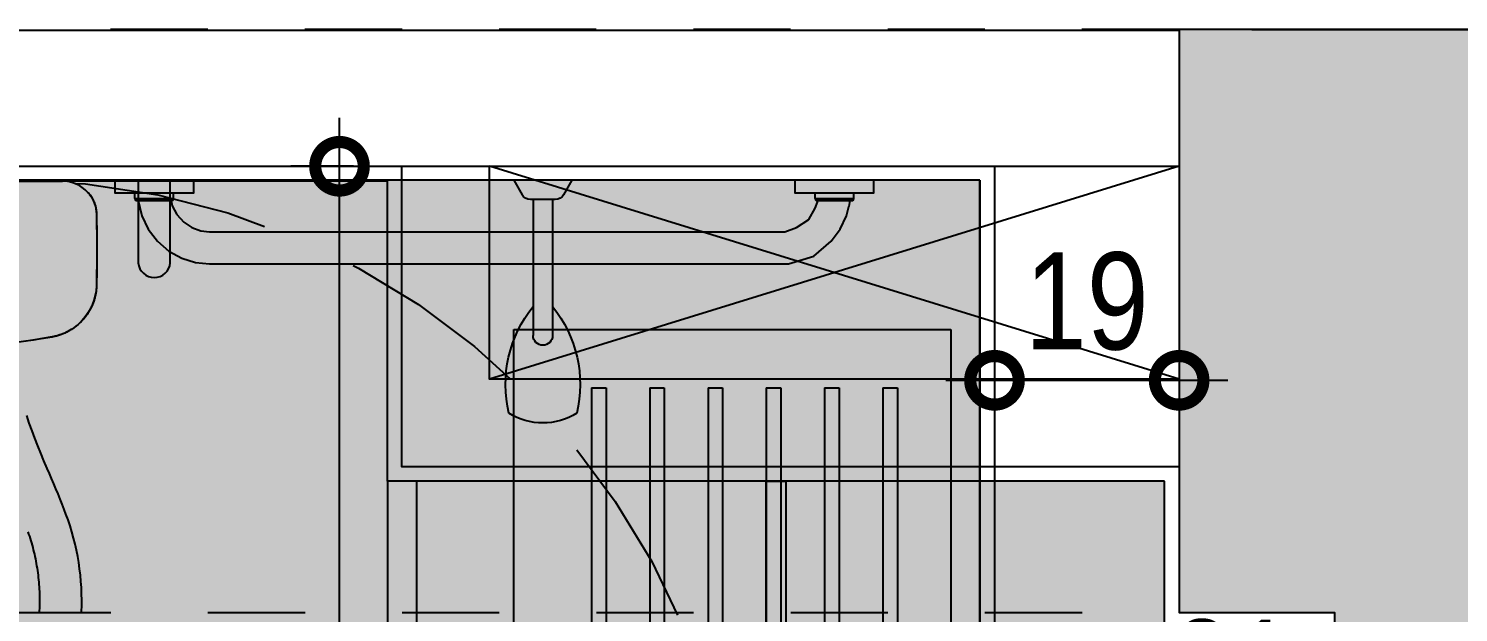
# Model space of a CAD drawing. Header units: metres. Extents: x -23 to 570, y -54 to 184.
# Drawn here: x -1.534 to -0.062, y -48.15 to -47.549 of the extents above; entities that cross this region are included whole.
import ezdxf
from ezdxf.xclip import XClip

# ---------------------------------------------------------------- set-up
doc = ezdxf.new("R2010")
doc.units = ezdxf.units.M
doc.header["$XCLIPFRAME"] = 0
doc.header["$PDMODE"] = 35
doc.linetypes.add('DASHEDX2', pattern=[1.5, 1, -0.5])
doc.linetypes.add('PUC$0$DASHEDX2', pattern=[1.5, 1, -0.5])
for name, color, linetype in [('1', 232, 'DASHEDX2'), ('4', 2, 'Continuous'), ('ARQ-DIM', 2, 'Continuous'), ('CIRCULAÇAO VERTICAL EMBASAMENTO$0$ARQ-ALV OSSO', 5, 'Continuous'), ('PUC$0$ARQ-ALV ACAB', 4, 'Continuous'), ('PUC$0$ARQ-ALV OSSO', 5, 'Continuous'), ('PUC$0$ARQ-AUX1', 1, 'Continuous'), ('PUC$0$ARQ-HID', 7, 'Continuous'), ('PUC$0$ARQ-PRJ', 7, 'PUC$0$DASHEDX2'), ('PUC$0$ARQ-SIM', 1, 'Continuous')]:
    doc.layers.add(name, color=color, linetype=linetype)
doc.layers.add('PUC$0$ARQ-FORRO', color=9, linetype='Continuous', lineweight=5)
doc.styles.add('Adesa', font='ARIALN.TTF')
doc.dimstyles.new('ADESA 1-0050', dxfattribs={"dimtxt": 0.1, "dimasz": 0.1, "dimexe": 0.05, "dimexo": 0.05, "dimgap": 0.03, "dimtad": 1, "dimdec": 1, "dimlfac": 100, "dimzin": 12, "dimtxsty": 'Adesa', "dimblk": 'DOTSMALL', "dimcen": 1, "dimdle": 0.05, "dimclrd": 1, "dimclre": 1, "dimclrt": 256, "dimazin": 3, "dimtm": 1e-09, "dimtfac": 1, "dimtdec": 1, "dimtmove": 1, "dimatfit": 0, "dimldrblk": 'DOTSMALL', "dimfxl": 0.8, "dimtvp": 2, "dimtolj": 1, "dimtzin": 0, "dimarcsym": 0})

# ---------------------------------------------------------------- blocks, each defined once
blk = doc.blocks.new('_DotSmall')
at = {"color": 0, "linetype": 'ByBlock', "const_width": 0.5}
blk.add_lwpolyline([(-0.0625, 0, 1), (0.0625, 0, 1)], format="xyb", close=True, dxfattribs=at)
blk = doc.blocks.new('*D734')
at = {"layer": 'ARQ-DIM', "color": 1, "lineweight": -2, "transparency": 16777216}
for p, q in [((-2.908823254305781, -48.03496775799958), (-2.908823254305781, -48.3376490582083)), ((-0.5400448181821196, -48.16274009512711), (-0.5400448181821196, -48.3376490582083)), ((-2.958823254305781, -48.2876490582083), (-0.4900448181821196, -48.2876490582083))]:
    blk.add_line(p, q, dxfattribs=at)
at = {"layer": 'Defpoints', "color": 0, "transparency": 16777216}
for p in [(-2.908823254305781, -47.98496775799958, -4.318356323902826e-06), (-0.5400448181821196, -48.11274009512712, -4.318356323902826e-06), (-0.5400448181821196, -48.2876490582083)]:
    blk.add_point(p, dxfattribs=at)
at = {"layer": 'ARQ-DIM', "color": 1, "lineweight": -2, "transparency": 16777216, "xscale": 0.1, "yscale": 0.1, "zscale": 0.1, "rotation": 180}
blk.add_blockref('_DotSmall', (-2.908823254305781, -48.2876490582083), dxfattribs=at)
at = {"layer": 'ARQ-DIM', "color": 1, "lineweight": -2, "transparency": 16777216, "xscale": 0.1, "yscale": 0.1, "zscale": 0.1}
blk.add_blockref('_DotSmall', (-0.5400448181821196, -48.2876490582083), dxfattribs=at)
at = {"layer": 'ARQ-DIM', "transparency": 16777216, "insert": (-1.724434036243951, -48.20659175943613), "char_height": 0.1, "attachment_point": 5, "style": 'Adesa'}
blk.add_mtext('\\A1;237', dxfattribs=at)
blk = doc.blocks.new('*D506')
at = {"layer": 'ARQ-DIM', "color": 1, "lineweight": -2, "transparency": 16777216}
for p, q in [((-1.214358138245144, -49.27865865467993), (-1.214358138245144, -47.64070872365954)), ((-1.200045646841807, -47.69070872365953), (-1.264358138245144, -47.69070872365953)), ((-1.243810922393227, -49.22865865467993), (-1.264358138245144, -49.22865865467993))]:
    blk.add_line(p, q, dxfattribs=at)
at = {"layer": 'Defpoints', "color": 0, "transparency": 16777216}
for p in [(-1.214358138245144, -47.69070872365953), (-1.150045646841807, -47.69070872365953, -4.318356323902826e-06), (-1.193810922393227, -49.22865865467993, -4.318356323902825e-06)]:
    blk.add_point(p, dxfattribs=at)
at = {"layer": 'ARQ-DIM', "color": 1, "lineweight": -2, "transparency": 16777216, "xscale": 0.1, "yscale": 0.1, "zscale": 0.1}
for p, rotation in [((-1.214358138245144, -47.69070872365953), 90), ((-1.214358138245144, -49.22865865467993), 270)]:
    blk.add_blockref('_DotSmall', p, dxfattribs=dict(at, rotation=rotation))
at = {"layer": 'ARQ-DIM', "transparency": 16777216, "insert": (-1.295415437017326, -48.45968368916972), "char_height": 0.1, "attachment_point": 5, "rotation": 90, "style": 'Adesa'}
blk.add_mtext('\\A1;154', dxfattribs=at)
blk = doc.blocks.new('*D599')
at = {"layer": 'ARQ-DIM', "color": 1, "lineweight": -2, "transparency": 16777216}
for p, q in [((-0.190044389987959, -48.16000700063362), (-0.190044389987959, -48.33764851326129)), ((-0.400044389987961, -48.2000070006336), (-0.400044389987961, -48.33764851326129)), ((-0.450044389987961, -48.28764851326129), (-0.140044389987959, -48.28764851326129))]:
    blk.add_line(p, q, dxfattribs=at)
at = {"layer": 'Defpoints', "color": 0, "transparency": 16777216}
for p in [(-0.190044389987959, -48.11000700063362, -4.318356323902826e-06), (-0.400044389987961, -48.15000700063361, -4.318356323902826e-06), (-0.190044389987959, -48.28764851326129)]:
    blk.add_point(p, dxfattribs=at)
at = {"layer": 'ARQ-DIM', "color": 1, "lineweight": -2, "transparency": 16777216, "xscale": 0.1, "yscale": 0.1, "zscale": 0.1, "rotation": 180}
blk.add_blockref('_DotSmall', (-0.400044389987961, -48.28764851326129), dxfattribs=at)
at = {"layer": 'ARQ-DIM', "color": 1, "lineweight": -2, "transparency": 16777216, "xscale": 0.1, "yscale": 0.1, "zscale": 0.1}
blk.add_blockref('_DotSmall', (-0.190044389987959, -48.28764851326129), dxfattribs=at)
at = {"layer": 'ARQ-DIM', "transparency": 16777216, "insert": (-0.29504438998796, -48.20744387478926), "char_height": 0.1, "attachment_point": 5, "style": 'Adesa'}
blk.add_mtext('\\A1;21', dxfattribs=at)
blk = doc.blocks.new('PUC$0$ARQ-HID-BACIA CX')
blk.add_line((-7.45170828012e-05, -0.1749999984823489), (-7.45170828012e-05, 0.1750000015175601))
for points in [[(-0.0137202555917568, -0.1956802333458825), (-0.0142288507855994, -0.1960484668240099), (-0.0147397083576593, -0.1964133067347404), (-0.0152551535300134, -0.1967714066437054), (-0.0157773858370405, -0.1971194829602893), (-0.0163071594048177, -0.1974562002528444), (-0.0168437201072749, -0.1977822655145758), (-0.0173862509744964, -0.1980984328715465), (-0.0179339978803981, -0.198405299340294), (-0.0184868351373098, -0.1987027078111794), (-0.0190448255890701, -0.1989903283540286), (-0.0196079063918333, -0.1992678467496773), (-0.0201759518579294, -0.1995350901775339), (-0.0207487734558356, -0.1997920115047975), (-0.0213261198101833, -0.2000386264423071), (-0.0219077395456324, -0.2002748721463092), (-0.0224935698183302, -0.2005006700619845), (-0.0230832335652451, -0.2007159573454658), (-0.0236767307863701, -0.2009205925981234), (-0.024273810106358, -0.2011145601090618), (-0.0248742829936859, -0.2012977813234045), (-0.0254778980729853, -0.2014702562411514), (-0.0260845296565933, -0.2016319220184926), (-0.0266939892129798, -0.2017826529677507), (-0.0273060253667907, -0.201922339112258), (-0.0279204495865031, -0.2020508547642237), (-0.0285371361844398, -0.2021682784784673), (-0.0291557709414079, -0.2022748459194474), (-0.0297762910135617, -0.2023708084625184), (-0.0303983193378699, -0.2024562132405379), (-0.0310218559143252, -0.2025301647288131), (-0.0316465865237348, -0.2025915474490887), (-0.0322723226345687, -0.2026393401891084), (-0.0328989385591712, -0.2026750512009983), (-0.0335261200783208, -0.202702608224655), (-0.034153593748627, -0.2027259952173779, -0.008779933953385999), (-0.1067934940279755, -0.2027746307307723), (-0.107935425692439, -0.2027090968510663), (-0.1090769840386656, -0.2026390102589914), (-0.1102174740396293, -0.2025600783964307), (-0.1113562672569159, -0.2024678707727787), (-0.1124927980959782, -0.2023579883192781), (-0.1136265638061005, -0.2022259691232477), (-0.1147569359488827, -0.202067461248788), (-0.1158834746174548, -0.2018800294972323), (-0.1170056142172484, -0.2016646950808365), (-0.1181230405290776, -0.2014227305874385), (-0.1192351879583811, -0.201155487159582), (-0.1203416794421201, -0.2008642373849909), (-0.1214420122295792, -0.2005503009843039), (-0.1225357464138739, -0.2002149348342925), (-0.1236224420881413, -0.1998586102638171), (-0.1247015965016587, -0.1994811858741343), (-0.1257728325913803, -0.1990825045557756), (-0.1268356476066046, -0.1986624249099975), (-0.1278895387966017, -0.1982207898272179), (-0.1289340662545015, -0.1977574421979113), (-0.1299688529172585, -0.1972723034672015), (-0.1309933960341638, -0.1967655935885375), (-0.1320073185421791, -0.1962376267811407), (-0.1330101176905885, -0.1956887329751851), (-0.134001479260192, -0.1951192421007874), (-0.1349809005002669, -0.1945294840881217), (-0.1359480671916273, -0.1939197731563524), (-0.1369024765835434, -0.1932904235247577), (-0.13784378303491, -0.1926416865686349), (-0.1387715466388428, -0.1919738450852435), (-0.1396854217542227, -0.1912871504499947), (-0.1405849998960988, -0.1905818540382427), (-0.141469841157587, -0.1898582543581995), (-0.1423396313194871, -0.1891165870742668), (-0.1431939304749363, -0.1883571506946566), (-0.1440324872485661, -0.1875803379934666), (-0.1448549874211764, -0.1867864631897476), (-0.1456610539297287, -0.185975887635692), (-0.1464504353988758, -0.185148972683379), (-0.147222754765572, -0.184306063973878), (-0.1479777292325366, -0.1834475228592112), (-0.1487150131586574, -0.1825736949806185), (-0.1494341666370573, -0.181684941690122), (-0.1501348754485363, -0.1807816400507534), (-0.1508166996862172, -0.1798641357036388), (-0.1514792937089808, -0.1789328057118098), (-0.1521222490318692, -0.1779879957163928), (-0.1527453457014474, -0.1770300984913717), (-0.1533485522957889, -0.1760595853655502), (-0.1539319945025852, -0.1750769433786843), (-0.1544957351656677, -0.174082628148625), (-0.1550398685507943, -0.1730771267151283), (-0.15556448892373, -0.172060941828903), (-0.1560696591283062, -0.1710345133967905), (-0.1565547821480564, -0.1699982341928319), (-0.1570185696842614, -0.1689523084595237), (-0.1574596391724583, -0.167897003283116), (-0.1578766394700821, -0.1668325229061622), (-0.1582682194345963, -0.1657591029930074), (-0.1586329650796046, -0.1646769634971008), (-0.1589699965913454, -0.1635864186376636), (-0.1592817020357344, -0.1624883953612937), (-0.1595723233719397, -0.1613841348338667), (-0.1598460711372098, -0.1602748939321543), (-0.1601071558688076, -0.159161898111023), (-0.1603597881039747, -0.1580464042473011), (-0.160608209801893, -0.1569296692177033), (-0.1613837656263257, -0.1524892806215519), (-0.1621511517516154, -0.1480475251719042), (-0.1629020727909278, -0.1436030360152074), (-0.1636286104204814, -0.1391545248527848), (-0.1643276852921289, -0.1347015203558897), (-0.1650013084087405, -0.1302445331305932)], [(-0.0132767666157392, -0.1950941359868636), (-0.0132802858707564, -0.19510038894893), (-0.0132776464294935, -0.1950958484814862), (-0.0132682826973962, -0.1950858563110103), (-0.0132398144380588, -0.1950565396598165), (-0.0132217154122572, -0.1950384249230694), (-0.0131576775397093, -0.1949757696150129), (-0.0131080309064302, -0.1949282439613), (-0.0129941578690875, -0.1948212366134214), (-0.0128632541512133, -0.1947002622221987), (-0.0127916750179154, -0.1946347003865583), (-0.0126367649533137, -0.1944937102324218), (-0.0124667723672118, -0.1943398056692729), (-0.0115545802915804, -0.1935180968035013, 0.2124883216887772), (-7.45170828012e-05, -0.1677243854491337), (-7.45170828012e-05, 0.1677243884843449, 0.212488321686947)], [(-0.4448801186726287, -0.1872273598574168), (-0.4416533703067387, -0.1873647050688589), (-0.4384250822667754, -0.1874608090105596), (-0.4380552619817239, -0.1874691201083181), (-0.4315546323702364, -0.1875293245066416), (-0.4250612298003135, -0.1874247523575434), (-0.4185785421050383, -0.1871556236145295), (-0.41211002569559, -0.1867222210747457), (-0.4056590898502678, -0.1861249060903844), (-0.399229159558331, -0.1853641185682306), (-0.3928236440980726, -0.1844403612590497), (-0.3864459370368394, -0.1833541683355122), (-0.3800993690981258, -0.1821061682360039), (-0.3737873338492648, -0.1806970836645689), (-0.3675131620137648, -0.1791276687474408), (-0.3612801843151132, -0.1773987247434832), (-0.3550916686329799, -0.1755111628883981), (-0.3489509456908522, -0.1734659258397357), (-0.3428612519464806, -0.1712640505209322), (-0.3381154994946272, -0.1694249918304251, 0.0111494064537794), (-0.2958435784301727, -0.1519379896428461), (-0.2880405596654469, -0.1485650127690121), (-0.2802612150278207, -0.1453234018350997), (-0.272512789559272, -0.1422115948517728), (-0.2647880247963315, -0.1392225533091675), (-0.2570675962583238, -0.1363453109571822), (-0.2493140804387721, -0.1335638426167236), (-0.2414812242717303, -0.1308613375607308)], [(-0.0136111461918418, -0.1954937280775368, 0.0188278894055383), (-0.013194461848336, -0.1950541187065084)]]:
    blk.add_lwpolyline(points, format="xyb")
at = {"ltscale": 0.0004660358492614}
blk.add_lwpolyline([(-0.0132818569667492, -0.1951004832146452), (-0.0133426161158994, -0.1951747890038007, -0.0176645856893424), (-0.0136406000427272, -0.195509997491996, -0.0396309805865751), (-0.0137651118231688, -0.1956207317927294, -0.158215992564214), (-0.0341549059861066, -0.2026515428190407, -0.0087780422914524), (-0.1067920613044819, -0.202700178794629), (-0.1095202216393289, -0.202586865583072), (-0.1122394745785726, -0.2023392137221833), (-0.1149432679332847, -0.2019578930145087), (-0.1176250031002937, -0.2014438932504561), (-0.1202780814764495, -0.2007985341506639), (-0.1228960929901106, -0.2000234653660016), (-0.1254725647258041, -0.1991206193444839), (-0.1280012751433972, -0.1980922427533471), (-0.1304761283904625, -0.1969408179242862), (-0.1328914056775972, -0.1956690628533977), (-0.1352414510592297, -0.1942800254668384), (-0.1375205143240379, -0.1927771778867679), (-0.1397230337922224, -0.1911643378764722), (-0.1418434477839696, -0.1894456059964398), (-0.143876571682533, -0.18762527133876), (-0.1458175665122425, -0.1857077486831429), (-0.1476619703604953, -0.1836975627860227), (-0.1494060754407585, -0.1815989870285364), (-0.1510458283253726, -0.1794170803397321), (-0.1525762957729384, -0.1771583470570306), (-0.1539935814653859, -0.1748281917506063), (-0.1552950773833857, -0.1724312805756369), (-0.156477735600717, -0.1699738350721134), (-0.1575387909884256, -0.1674622496008453), (-0.15847572979294, -0.164902305794925), (-0.1592864153237059, -0.1622993768027925), (-0.159969213640899, -0.1596578302711862), (-0.160534935459836, -0.1569164776967966, -0.0446233944362827), (-0.1745671777183588, 7.79359368e-08, -0.0446233944355422)], format="xyb", dxfattribs=at)
for points in [[(0, 0.1677243869667393), (0, -0.1677243869667393)], [(-0.361086813820684, -0.1320489604413808), (-0.3633647773182957, -0.1328442806533587), (-0.3656535499563276, -0.1336081946565457), (-0.3679519691237303, -0.1343428391413965), (-0.3702587779437181, -0.1350506335957959), (-0.3725730023367859, -0.1357334790458537), (-0.374894485193316, -0.1363911398272251), (-0.3772231322475648, -0.1370228618137901), (-0.379558817811855, -0.1376279065904384), (-0.3819013533546496, -0.1382059599379488), (-0.3842503618129314, -0.1387571318331595), (-0.3866054661236475, -0.139281485119767), (-0.3889663834895316, -0.1397790512197332), (-0.3913327682694572, -0.1402497987112099), (-0.3937043062442313, -0.1406936333283113), (-0.3960807460384927, -0.1411104450944265), (-0.3984617420111221, -0.141500186876641), (-0.4008470113648457, -0.1418628586749548), (-0.403236224169504, -0.1421984604893112), (-0.4056290819168568, -0.142506882343099), (-0.4080252860986704, -0.142788014259537), (-0.4104245224957454, -0.1430416519961284), (-0.4128264768888812, -0.1432676070213859), (-0.415230850769845, -0.1434660678667967), (-0.4176372827865508, -0.1436376943927655), (-0.4200454587198054, -0.1437832093033364), (-0.4224550800613757, -0.1439027068643384), (-0.4248659111468527, -0.143994113229013), (-0.4272776377570439, -0.144054757534235), (-0.4296898514069979, -0.1440821888702146), (-0.4321021750336628, -0.1440800521796461), (-0.4345144043945767, -0.144058056835803), (-0.4369266023335642, -0.1440261164543415), (-0.4396380312147842, -0.1438888497977189), (-0.4423486745480078, -0.1437450316707611), (-0.4450583123797999, -0.1435880948923511)], [(-0.011462653498171, -0.193618484078371), (-0.011620894286267, -0.1937557193130885), (-0.0117012715571079, -0.1938259630148025), (-0.0118633458194211, -0.1939684142882072), (-0.0123402048742634, -0.1943893423258203), (-0.0126358222957208, -0.1946512754492176), (-0.0128367340509001, -0.1948311188072296), (-0.0128986980767394, -0.1948872383559603), (-0.0129565772530072, -0.1949402628456198), (-0.0130082348891563, -0.194988731156883), (-0.0130538595167025, -0.1950327375555787), (-0.0130964047961086, -0.1950744501541237)]]:
    blk.add_lwpolyline(points)
at = {"ltscale": 0.0033922924509014}
blk.add_lwpolyline([(-0.1598449399481012, -0.1567920569199543), (-0.1605324201313465, -0.1569160006825712)], dxfattribs=at)
at = {"ltscale": 0.0017895507812504}
blk.add_lwpolyline([(-0.0004455628227191, -0.1677243869667393), (-7.70465473394e-05, -0.1677243869667393)], dxfattribs=at)
at = {"ltscale": 0.0031101841784222}
blk.add_lwpolyline([(-0.1067811728906065, -0.2020573591015875), (-0.1067919820310195, -0.2026977378270942)], dxfattribs=at)
at = {"ltscale": 0.0027545898441712}
blk.add_lwpolyline([(-0.0341653047708306, -0.2020819467538502), (-0.0341549983811405, -0.2026490966952394)], dxfattribs=at)
blk = doc.blocks.new('PUC$0$CHUVEIRO')
at = {"ltscale": 0.025}
blk.add_lwpolyline([(-0.0099994489387255, -0.2400000229602898, 0.9999999999999998), (0.0100005510612036, -0.2399999770385198), (0.0099999999999645, 2.29608566e-08), (-0.0099999999999645, -2.29608566e-08)], format="xyb", close=True, dxfattribs=at)
blk.add_arc((5.510612389999999e-07, -0.2399999999994048), 0.06, 99.59419978302523, 80.40606332933514, dxfattribs=at)
blk = doc.blocks.new('PUC$0$pl apto tipo 4 puc')
at = {"layer": 'PUC$0$ARQ-FORRO'}
h = blk.add_hatch(color=256, dxfattribs=at)
h.dxf.hatch_style = 1
h.paths.add_polyline_path([(0.3668280982031991, -1.0538042868807), (0.3668291192323565, -1.983798390688295), (1.166827746863757, -1.983799176310864), (1.166830245864249, -2.293104207920471), (2.89560581913658, -2.293104207920471), (2.895598462456657, -1.053806144820165)])
at = {"layer": 'PUC$0$ARQ-ALV ACAB'}
for points, elevation in [([(0.3668280755334408, -1.053804485514498), (0.3668276567492411, -1.983799193643634)], -8.63671264700074e-06), ([(0.3668276567492411, -1.983799193643634), (1.166827656749617, -1.98379837335196), (1.166827973974368, -2.293108569605393)], 4.318356323902826e-06), ([(2.895608091026461, -2.293099846235548), (1.166827973974368, -2.293108569605393)], 4.318356323902826e-06)]:
    blk.add_lwpolyline(points, dxfattribs=dict(at, elevation=elevation))
at = {"layer": 'PUC$0$ARQ-ALV OSSO', "elevation": 4.318356323902826e-06}
blk.add_lwpolyline([(0.351826718918818, -1.998799193643634), (1.151827662841722, -1.99879837335196), (1.15182799181565, -2.308108663749882)], dxfattribs=at)
blk.add_lwpolyline([(1.06182799179424, -2.308091146444943), (0.3518267189188174, -2.308111343177449), (0.3518267189188174, -2.088799193643633), (1.061827772499606, -2.08879837335196)], close=True, dxfattribs=at)
at = {"layer": 'PUC$0$ARQ-ALV OSSO'}
for points in [[(4.661822982564341, -2.308090342034737), (0.3518034394309262, -2.308114783633448)], [(4.668305692267985, -2.448090342031758), (0.3526744085369656, -2.448114783630469)]]:
    blk.add_lwpolyline(points, dxfattribs=at)
at = {"layer": 'PUC$0$ARQ-AUX1', "elevation": 8.636712647403197e-06}
for points in [[(1.13682765674988, -1.983798558378409), (1.136828570031677, -1.053804674105674)], [(1.166827656749861, -1.983798578645816), (1.166828570031648, -1.053804704506772)]]:
    blk.add_lwpolyline(points, dxfattribs=at)
at = {"layer": 'PUC$0$ARQ-FORRO', "elevation": -1.295506897090357e-05}
blk.add_lwpolyline([(0.3668280982031991, -1.0538042868807), (0.3668291192323565, -1.983798390688295), (1.166827746863757, -1.983799176310864), (1.166830245864249, -2.293104207920471), (2.89560581913658, -2.293104207920471), (2.895598462456657, -1.053806144820165)], close=True, dxfattribs=at)
at = {"layer": 'PUC$0$ARQ-SIM'}
blk.add_lwpolyline([(0.3516941879579628, -2.308114784322731), (1.061828000732299, -2.08879837335196)], dxfattribs=at)
at = {"layer": 'PUC$0$ARQ-SIM', "elevation": -4.31835632350037e-06}
blk.add_lwpolyline([(0.3518267189188174, -2.088799193643633), (1.061827991908382, -2.308109231562631)], dxfattribs=at)
at = {"layer": 'PUC$0$ARQ-HID', "lineweight": -2, "extrusion": (0, 0, -1), "xscale": -1, "zscale": -1, "rotation": 90.00006226801071}
blk.add_blockref('PUC$0$ARQ-HID-BACIA CX', (-1.669023670116355, -2.292898638958317, -4.318356323902826e-06), dxfattribs=at)
at = {"layer": 'PUC$0$ARQ-HID', "lineweight": -2, "xscale": -1, "rotation": 180}
blk.add_blockref('PUC$0$CHUVEIRO', (0.7668276567494291, -1.983798783497797, 4.318356323902826e-06), dxfattribs=at)
blk = doc.blocks.new('PUC$0$ARQ-SAN-DUCHA')
at = {"layer": 'PUC$0$ARQ-HID'}
for p, q in [((-6.888285497552715e-08, -0.029999964599142), (6.888285497552715e-08, 0.03000003540046237)), ((6.888285497552715e-08, 0.03000003540046237), (0.01500004899799023, 0.02133974692139873)), ((0.01999997088660166, -0.01267950244573512), (0.02000002911336196, 0.01267948140321096)), ((0.02000002296199455, 0.009999989478842508), (0.160000022960503, 0.009999668025670871)), ((0.01999997703887857, -0.01000001052125299), (0.1599999770378417, -0.01000033197453831)), ((-6.888285497552715e-08, -0.029999964599142), (0.01499995100175511, -0.02133974500281965))]:
    blk.add_line(p, q, dxfattribs=at)
for centre, radius, start, end in [((0.2106658683828755, -0.09043118281022089), 0.1288151708969566, 76.83693188645306, 128.7713371292213), ((0.1837499999674037, -3.86516262551595e-07), 0.06625000003217527, 328.1090766632507, 31.8906602376646), ((0.01000002911314368, 0.01267950436397314), 0.00999999999999999, 359.9998684434876, 59.99986844348989), ((0.1599999999993997, -3.319743200336234e-07), 0.009999999999998, 269.9998684435071, 89.99986844350713), ((0.009999970886838128, -0.0126794794845182), 0.00999999999999999, 299.9998684435117, 359.9998684435071), ((0.2106662836577016, 0.09043028619362303), 0.1288151708969566, 231.2283997578051, 283.1628050005805)]:
    blk.add_arc(centre, radius, start, end, dxfattribs=at)
blk = doc.blocks.new('PUC$0$CHUVEIRO ACESSIVEL')
for p, q in [((-0.899999999374721, 0.3000000000000007), (-0.8999999999999986, 1.250000000000002)), ((0, 0.3000000000000007), (-0.899999999374721, 0.3000000000000007))]:
    blk.add_line(p, q)
at = {"color": 1}
for points in [[(-0.8999999989616048, 1.109384638654836), (-0.9000000009067546, 1.190615361477116), (-0.8868000033923242, 1.190615361477116), (-0.8868000014471744, 1.109384638654836)], [(-0.8999999908920593, 0.409384638654835), (-0.8999999928372091, 0.4906153614771149), (-0.8867999953227788, 0.4906153614771149), (-0.8867999933776272, 0.409384638654835)]]:
    blk.add_lwpolyline(points, close=True, dxfattribs=at)
for points in [[(-0.8809293952867603, 1.170042578730516), (-0.8868000092905572, 1.170042578730516)], [(-0.8809293952867603, 1.170042578730516), (-0.8809293952867603, 1.130239502363414)], [(-0.8809293952867603, 1.170042578730516), (-0.8799044171429284, 1.169765347715092)], [(-0.8799044171429284, 1.169765347715092), (-0.8791758787723247, 1.169036764154894)], [(-0.8791758787723247, 1.169036764154894), (-0.8788986316177341, 1.168011815061345)], [(-0.8788986316177341, 1.168011815061345), (-0.8788986316177341, 1.132270266032446)], [(-0.8788986316177341, 1.166454068288822), (-0.8632436983544491, 1.162710159228896)], [(-0.8632436983544491, 1.162710159228896), (-0.8494382406388046, 1.15620008500658)], [(-0.8494382406388046, 1.15620008500658), (-0.8370567099516788, 1.146778284622286)], [(-0.8370567099516788, 1.146778284622286), (-0.8269159707337832, 1.13499183485475)], [(-0.8269159707337832, 1.13499183485475), (-0.8195842032521203, 1.121637671583171)], [(-0.8809293952867603, 1.130239502363414), (-0.8868000092905572, 1.130239502363414)], [(-0.8799042893021718, 1.130516851539882), (-0.8809293952867603, 1.130239502363414)], [(-0.8791758583156786, 1.131245305118076), (-0.8799042893021718, 1.130516851539882)], [(-0.8788986316177341, 1.132270266032446), (-0.8791758583156786, 1.131245305118076)], [(-0.8788986316177341, 1.132724178578078), (-0.8735732198605128, 1.13146016064727)], [(-0.8735732198605128, 1.13146016064727), (-0.8645166731465292, 1.126725645723068)], [(-0.8645166731465292, 1.126725645723068), (-0.856764243233878, 1.119736666283293)], [(-0.856764243233878, 1.119736666283293), (-0.8511171202682761, 1.111268312320917)], [(-0.8195842032521203, 1.121637671583171), (-0.8152350642288675, 1.107481201339269)], [(-0.8511171202682761, 1.111268312320917), (-0.8478515152740447, 1.102198938250089)], [(-0.8152350642288675, 1.107481201339269), (-0.8138000012209088, 1.093025667104683)], [(-0.8468000012209385, 1.093025667104683), (-0.846800001220938, 0.5007213704631006), (-0.8511171202682757, 0.4887316878110397)], [(-0.8478515152740447, 1.102198938250089), (-0.8468000012209385, 1.093025667104683)], [(-0.8138000012209088, 1.093025667104683), (-0.8138000012209101, 0.4971899449023045), (-0.8218934053059943, 0.4708458242646447), (-0.8370567164072007, 0.453221715509379)], [(-0.8511171202682757, 0.4887316878110397), (-0.859501983390178, 0.4761578390660972), (-0.8709775876682713, 0.4695592625500584)], [(-0.8809293952867598, 0.4697604977685366), (-0.8868000092905568, 0.4697604977685366)], [(-0.8809293952867598, 0.4697604977685366), (-0.8809293952867598, 0.4299574214016619)], [(-0.8809293952867598, 0.4697604977685366), (-0.8799044235987399, 0.4694832667530431)], [(-0.8799044235987399, 0.4694832667530431), (-0.8791758787723243, 0.4687547348379599)], [(-0.8791758787723243, 0.4687547348379599), (-0.87889861547864, 0.4677296824543262)], [(-0.87889861547864, 0.4677296824543262), (-0.8788986316177336, 0.4319881850706118)], [(-0.8772095012629446, 0.4671954394888118), (-0.8788986158376382, 0.4669344368454347)], [(-0.8709775876682713, 0.4695592625500584), (-0.8772095012629446, 0.4671954394888118)], [(-0.849438234182994, 0.4437999151253713), (-0.8632436983544487, 0.4372898409030608)], [(-0.8370567164072007, 0.453221715509379), (-0.849438234182994, 0.4437999151253713)], [(-0.8809293952867598, 0.4299574214016619), (-0.8868000092905568, 0.4299574214016619)], [(-0.8799044200090727, 0.4302346560068262), (-0.8809293952867598, 0.4299574214016619)], [(-0.8791758787723243, 0.4309632617997963), (-0.8799044200090727, 0.4302346560068262)], [(-0.8788986316177336, 0.4319881850706118), (-0.8791758787723243, 0.4309632617997963)], [(-0.8788986306693864, 0.4340883773813697), (-0.8728976822962728, 0.4349809940739462)], [(-0.8632436983544487, 0.4372898409030608), (-0.8728976822962728, 0.4349809940739462)]]:
    blk.add_lwpolyline(points, dxfattribs=at)
at = {"layer": 'PUC$0$ARQ-PRJ'}
for p, q in [((-0.6862620819519165, 0.6999244893097973), (-0.6123894474430003, 0.6999244893097973)), ((-0.6862620819519165, 0.6999244893097973), (-0.6862620819519165, 0.684924489294918)), ((-0.6123894474430003, 0.6999244893097973), (-0.1062529594940678, 0.6999244893097973)), ((-0.6862620819519165, 0.684924489294918), (-0.5965314715976078, 0.684924489294918)), ((-0.5965314715976078, 0.684924489294918), (-0.1062529594940678, 0.684924489294918)), ((-0.6862620819519165, 0.6399244893107614), (-0.1062529594940678, 0.6399244893107614)), ((-0.6862620819519165, 0.6399244893107614), (-0.6862620819519165, 0.6249244892967916)), ((-0.6862620819519165, 0.6249244892967916), (-0.1062529594940678, 0.6249244892967916)), ((-0.6862620819519165, 0.579924489312635), (-0.1062529594940678, 0.579924489312635)), ((-0.6862620819519165, 0.579924489312635), (-0.6862620819519165, 0.5649244892986651)), ((-0.6862620819519165, 0.5649244892986651), (-0.1062529594940678, 0.5649244892986651)), ((-0.6862620819519165, 0.5199244893167823), (-0.106252959494068, 0.5199244893167823)), ((-0.6862620819519165, 0.5199244893167823), (-0.6862620819519165, 0.5049244893019029)), ((-0.6862620819519165, 0.5049244893019029), (-0.106252959494068, 0.5049244893019029)), ((-0.6862620819519165, 0.4599244893186558), (-0.106252959494068, 0.4599244893186558)), ((-0.6862620819519165, 0.4599244893186558), (-0.6862620819519165, 0.444924489304686)), ((-0.6862620819519165, 0.444924489304686), (-0.106252959494068, 0.444924489304686)), ((-0.6862620819519165, 0.3999244893214389), (-0.106252959494068, 0.3999244893214389)), ((-0.6862620819519165, 0.3999244893214389), (-0.6862620819519165, 0.3849244893079238)), ((-0.6862620819519165, 0.3849244893079238), (-0.106252959494068, 0.3849244893079238))]:
    blk.add_line(p, q, dxfattribs=at)
blk.add_lwpolyline([(-0.6299999993838341, 0.7799999999998182), (-0.7462620815430441, 0.7799999999998182), (-0.7462620815430441, 0.3300000000170265), (-0.04625295990294043, 0.3300000000170265), (-0.0462529599029402, 0.7799999999998182), (-0.6299999993838341, 0.7799999999998182)], dxfattribs=at)
at = {"layer": 'PUC$0$ARQ-SIM'}
blk.add_lwpolyline([(-0.8999999999233208, 1.166500000065414), (-0.8148000102535886, 1.166500000066486, -0.9132146379288371), (-0.8148000102535602, 1.13350000006548), (-0.8999999999233208, 1.133500000065412)], format="xyb", dxfattribs=at)
at = {"layer": 'PUC$0$ARQ-HID', "extrusion": (0, 0, -1), "xscale": -1, "zscale": -1}
blk.add_blockref('PUC$0$ARQ-SAN-DUCHA', (0.8999999996141899, 0.7499999999998188), dxfattribs=at)
blk = doc.blocks.new('PUC$0$pl forro pcd 2')
at = {"layer": 'PUC$0$ARQ-FORRO'}
h = blk.add_hatch(color=256, dxfattribs=at)
h.dxf.hatch_style = 1
h.paths.add_polyline_path([(-2.893809545323062, -49.21337504818221), (-0.5550449748504136, -49.21337504818221), (-0.5550449748504136, -47.70498658828895), (-2.893809545323062, -47.70498658828895)])
at = {"layer": 'PUC$0$ARQ-FORRO', "elevation": -4.318356323902826e-06}
blk.add_lwpolyline([(-2.893809545323062, -49.21337504818221), (-0.5550449748504136, -49.21337504818221), (-0.5550449748504136, -47.70498658828895), (-2.893809545323062, -47.70498658828895)], close=True, dxfattribs=at)
blk = doc.blocks.new('CIRCULAÇAO VERTICAL EMBASAMENTO')
at = {"layer": 'CIRCULAÇAO VERTICAL EMBASAMENTO$0$ARQ-ALV OSSO', "elevation": -4.318356323902826e-06}
blk.add_lwpolyline([(-0.2750335487942904, 2.449988540000004), (0.5749635400007421, 2.449988540000001)], dxfattribs=at)
blk = doc.blocks.new('PUC')
at = {"layer": 'PUC$0$ARQ-ALV ACAB'}
for points, elevation in [([(-0.5550449748504107, -47.70498951621202), (-2.893814037823899, -47.70498951621202)], -4.318356323902826e-06), ([(-0.5550449748504107, -47.70498951621202), (-0.5550443899879602, -49.21336697331184)], -8.636712647805652e-06)]:
    blk.add_lwpolyline(points, dxfattribs=dict(at, elevation=elevation))
at = {"layer": 'PUC$0$ARQ-ALV OSSO', "elevation": -4.318356323902826e-06}
for points in [[(-0.5400449804108807, -47.68998338979965), (-0.5400443899879606, -49.22858386192429)], [(-2.908825885386884, -47.69070941658881), (-0.540044980125214, -47.69070846363056)]]:
    blk.add_lwpolyline(points, dxfattribs=at)
at = {"layer": 'PUC$0$ARQ-PRJ', "ltscale": 0.2}
blk.add_circle((-1.552368245289769, -48.45498951621202, -4.318356323902826e-06), 0.75, dxfattribs=at)
at = {"layer": 'PUC$0$ARQ-ALV ACAB'}
ref = blk.add_blockref('CIRCULAÇAO VERTICAL EMBASAMENTO', (0, -50), dxfattribs=at)
XClip(ref).set_block_clipping_path([(-1.008264884282823, -4.7469166720123965), (7.100298166500409, 3.585105126340288)])
at = {"layer": 'PUC$0$ARQ-ALV OSSO', "color": 6, "rotation": 180}
blk.add_blockref('PUC$0$pl apto tipo 4 puc', (0.001782328930858057, -49.99880853777616, -4.318356323902826e-06), dxfattribs=at)
at = {"layer": 'PUC$0$ARQ-FORRO'}
blk.add_blockref('PUC$0$pl forro pcd 2', (0, 0), dxfattribs=at)
at = {"layer": 'PUC$0$ARQ-HID', "xscale": -1, "rotation": 90}
blk.add_blockref('PUC$0$CHUVEIRO ACESSIVEL', (-0.2550449748504025, -48.60498953497388, -8.636712647805652e-06), dxfattribs=at)
blk = doc.blocks.new('*D1393')
at = {"layer": 'ARQ-DIM', "color": 1, "lineweight": -2, "transparency": 16777216}
for p, q in [((-0.5400449804108807, -47.73998338979965), (-0.5400449804108807, -47.96107464825404)), ((-0.35, -47.73998338979965), (-0.35, -47.96107464825404)), ((-0.5900449804108807, -47.91107464825404), (-0.3, -47.91107464825404))]:
    blk.add_line(p, q, dxfattribs=at)
at = {"layer": 'Defpoints', "color": 0, "transparency": 16777216}
for p in [(-0.5400449804108807, -47.68998338979965, -4.318356323902826e-06), (-0.35, -47.68998338979966), (-0.35, -47.91107464825404)]:
    blk.add_point(p, dxfattribs=at)
at = {"layer": 'ARQ-DIM', "color": 1, "lineweight": -2, "transparency": 16777216, "xscale": 0.1, "yscale": 0.1, "zscale": 0.1, "rotation": 180}
blk.add_blockref('_DotSmall', (-0.5400449804108807, -47.91107464825404), dxfattribs=at)
at = {"layer": 'ARQ-DIM', "color": 1, "lineweight": -2, "transparency": 16777216, "xscale": 0.1, "yscale": 0.1, "zscale": 0.1}
blk.add_blockref('_DotSmall', (-0.35, -47.91107464825404), dxfattribs=at)
at = {"layer": 'ARQ-DIM', "transparency": 16777216, "insert": (-0.4450224902054404, -47.83001734948187), "char_height": 0.1, "attachment_point": 5, "style": 'Adesa'}
blk.add_mtext('\\A1;19', dxfattribs=at)
blk = doc.blocks.new('est-lo-07-6sb-r00')
at = {"layer": '4'}
h = blk.add_hatch(color=8, dxfattribs=at)
h.dxf.hatch_style = 1
h.paths.add_polyline_path([(213.004314, 592.9864600000001), (232.004314, 592.9864600000001), (232.004314, 743.9864600000001), (213.004314, 743.9864600000001)], flags=17)
h.paths.add_polyline_path([(517.0030160000001, 942.98646), (353.003016, 942.98646), (353.003016, 923.986062), (498.0030160000001, 923.986062), (498.0030160000001, 465.008359), (498.0030390000001, 465.008359), (498.0030390000001, 450.0083590000001), (498.0030390000001, 395.9864600000001), (517.0030160000001, 395.9864600000001)])
h.paths.add_polyline_path([(3672.003309, 253.001099), (3672.003309, 388.0010990000001), (3637.003309, 388.0010990000001), (3637.003309, 253.001099)])
h.paths.add_polyline_path([(3637.003309, 942.98646), (3637.003194, 872.9864600000001), (3653.003309, 872.9864600000001), (3653.003309, 599.0010990000001), (3637.003309, 599.0010990000001), (3637.003309, 539.0010990000001), (3672.003309, 539.0010990000001), (3672.003309, 942.98646)])
h.paths.add_polyline_path([(3672.003424, 102.0010990000001), (3637.003309, 102.0010990000001), (3637.003309, 42.00109900000007), (3653.003307, 42.00109900000007), (3653.003307, -229.998901), (3637.003309, -229.998901), (3637.003309, -299.9989009999999), (3672.003424, -299.9989009999999)])
h.paths.add_polyline_path([(3075.003309, -299.9998439999999), (3110.003309, -299.9998439999999), (3110.003309, -199.9998439999999), (3075.003309, -199.9998439999999)])
h.paths.add_polyline_path([(3075.003309, 270.5001770000001), (3110.003309, 270.5001770000001), (3110.003309, 370.5001770000001), (3075.003309, 370.5001770000001)])
h.paths.add_polyline_path([(520.003309, 942.98646), (520.003309, 395.9864600000001), (555.003309, 395.9864600000001), (555.003309, 451.9864600000001), (539.003309, 451.9864600000001), (539.003309, 872.9864600000001), (555.003309, 872.9864600000001), (555.003309, 942.98646)])
h.paths.add_polyline_path([(-2102.995138, 253.0001770000001), (-2102.995138, 388.0001770000001), (-2137.995138, 388.0001770000001), (-2137.995138, 253.0001770000001)])
h.paths.add_polyline_path([(-2137.995138, 101.999935), (-2137.995138, -299.9998439999999), (-2102.995138, -299.9998439999999), (-2102.995138, -229.9998439999999), (-2118.995138, -229.9998439999999), (-2118.995138, 41.99993500000005), (-2102.995138, 41.99993500000005), (-2102.995138, 101.999935)])
h.paths.add_polyline_path([(-2137.995141, 942.98646), (-2137.995141, 538.9889720000001), (-2102.995141, 538.9889720000001), (-2102.995141, 598.9889720000001), (-2118.995141, 598.9889720000001), (-2118.995141, 872.9864600000001), (-2102.995141, 872.9864600000001), (-2102.995141, 942.98646)])
h.paths.add_polyline_path([(520.003309, 245.0035260000001), (520.003309, -299.9998439999999), (555.003309, -299.9998439999999), (555.003309, -229.9998439999999), (539.003309, -229.9998439999999), (539.003309, 185.0035260000001), (555.003309, 185.0035260000001), (555.003309, 245.0035260000001)])
h.paths.add_polyline_path([(-34.995574, 942.98646), (-34.995574, 872.9864600000001), (-18.995574, 872.9864600000001), (-18.995574, 455.9864600000001), (-34.995574, 455.9864600000001), (-34.995574, 395.9864600000001), (232.004426, 395.9864600000001), (232.004426, 481.9864600000001), (213.004426, 481.9864600000001), (213.004426, 414.9864600000001), (0.004426000000002261, 414.9864600000001), (0.004426000000002261, 923.9864600000001), (213.004426, 923.9864600000001), (213.004426, 854.9864600000001), (232.004426, 854.9864600000001), (232.004426, 923.9864600000001), (252.004426, 923.9864600000001), (252.004426, 942.98646)])
h.paths.add_polyline_path([(3075.003309, 842.98646), (3110.003309, 842.98646), (3110.003309, 942.98646), (3075.003309, 942.98646)])
h.paths.add_polyline_path([(2530.003309, -299.9998439999999), (2570.003309, -299.9998439999999), (2570.003309, -199.9998439999999), (2530.003309, -199.9998439999999)])
h.paths.add_polyline_path([(2530.003309, 145.0035260000001), (2570.003309, 145.0035260000001), (2570.003309, 245.0035260000001), (2530.003309, 245.0035260000001)])
h.paths.add_polyline_path([(2530.003309, 395.9864600000001), (2570.003309, 395.9864600000001), (2570.003309, 495.9864600000001), (2530.003309, 495.9864600000001)])
h.paths.add_polyline_path([(2530.003309, 842.98646), (2570.003309, 842.98646), (2570.003309, 942.98646), (2530.003309, 942.98646)])
h.paths.add_polyline_path([(1995.003309, -299.9998439999999), (2030.003309, -299.9998439999999), (2030.003309, -199.9998439999999), (1995.003309, -199.9998439999999)])
h.paths.add_polyline_path([(1995.003309, 145.0035260000001), (2030.003309, 145.0035260000001), (2030.003309, 245.0035260000001), (1995.003309, 245.0035260000001)])
h.paths.add_polyline_path([(1995.003309, 395.9864600000001), (2030.003309, 395.9864600000001), (2030.003309, 495.9864600000001), (1995.003309, 495.9864600000001)])
h.paths.add_polyline_path([(1995.003309, 842.98646), (2030.003309, 842.98646), (2030.003309, 942.98646), (1995.003309, 942.98646)])
h.paths.add_polyline_path([(1460.003309, -299.9998439999999), (1495.003309, -299.9998439999999), (1495.003309, -199.9998439999999), (1460.003309, -199.9998439999999)])
h.paths.add_polyline_path([(1460.003309, 145.0035260000001), (1495.003309, 145.0035260000001), (1495.003309, 245.0035260000001), (1460.003309, 245.0035260000001)])
h.paths.add_polyline_path([(1460.176641, 395.9864600000001), (1495.176641, 395.9864600000001), (1495.176641, 495.9864600000001), (1460.176641, 495.9864600000001)])
h.paths.add_polyline_path([(1460.003309, 842.98646), (1495.003309, 842.98646), (1495.003309, 942.98646), (1460.003309, 942.98646)])
h.paths.add_polyline_path([(925.0033090000001, -299.9998439999999), (960.0033090000001, -299.9998439999999), (960.0033090000001, -199.9998439999999), (925.0033090000001, -199.9998439999999)])
h.paths.add_polyline_path([(925.0033090000001, 145.0035260000001), (960.0033090000001, 145.0035260000001), (960.0033090000001, 245.0035260000001), (925.0033090000001, 245.0035260000001)])
h.paths.add_polyline_path([(925.0033090000001, 395.9864600000001), (960.0033090000001, 395.9864600000001), (960.0033090000001, 495.9864600000001), (925.0033090000001, 495.9864600000001)])
h.paths.add_polyline_path([(925.0033090000001, 842.98646), (960.0033090000001, 842.98646), (960.0033090000001, 942.98646), (925.0033090000001, 942.98646)])
h.paths.add_polyline_path([(-1582.999721, -299.9998439999999), (-1547.999721, -299.9998439999999), (-1547.999721, -199.9998439999999), (-1582.999721, -199.9998439999999)])
h.paths.add_polyline_path([(-500.999721, -299.9998439999999), (-465.9997209999999, -299.9998439999999), (-465.9997209999999, -199.9998439999999), (-500.999721, -199.9998439999999)])
h.paths.add_polyline_path([(-1042.999721, -299.9998439999999), (-1002.999721, -299.9998439999999), (-1002.999721, -199.9998439999999), (-1042.999721, -199.9998439999999)])
h.paths.add_polyline_path([(-500.999721, 145.0035260000001), (-465.9997209999999, 145.0035260000001), (-465.9997209999999, 245.0035260000001), (-500.999721, 245.0035260000001)])
h.paths.add_polyline_path([(-1042.999721, 145.0035260000001), (-1002.999721, 145.0035260000001), (-1002.999721, 245.0035260000001), (-1042.999721, 245.0035260000001)])
h.paths.add_polyline_path([(-500.999721, 395.9864600000001), (-465.9997209999999, 395.9864600000001), (-465.9997209999999, 495.9864600000001), (-500.999721, 495.9864600000001)])
h.paths.add_polyline_path([(-1042.999721, 395.9864600000001), (-1002.999721, 395.9864600000001), (-1002.999721, 495.9864600000001), (-1042.999721, 495.9864600000001)])
h.paths.add_polyline_path([(-1582.999721, 270.5001770000001), (-1547.999721, 270.5001770000001), (-1547.999721, 370.5001770000001), (-1582.999721, 370.5001770000001)])
h.paths.add_polyline_path([(-500.999721, 842.98646), (-465.9997209999999, 842.98646), (-465.9997209999999, 942.98646), (-500.999721, 942.98646)])
h.paths.add_polyline_path([(-1042.999721, 842.98646), (-1002.999721, 842.98646), (-1002.999721, 942.98646), (-1042.999721, 942.98646)])
h.paths.add_polyline_path([(-1582.999721, 842.98646), (-1547.999721, 842.98646), (-1547.999721, 942.98646), (-1582.999721, 942.98646)])
h.paths.add_polyline_path([(-35, 245.0035260000001), (-35, 185.0035260000001), (-19, 185.0035260000001), (-19, -230), (-35, -230), (-35, -300), (517, -300), (517, 245), (498.0000000000001, 245), (498.0000000000001, -281), (3.552713678800501e-15, -281), (3.552713678800501e-15, -19), (255, -19), (255, 245.0035260000001), (178.5, 245.0035260000001), (178.5, 226.0035260000001), (236, 226.0035260000001), (236, 0), (3.552713678800501e-15, 0), (3.552713678800501e-15, 226.0035260000001), (57.50000000000001, 226.0035260000001), (57.50000000000001, 245.0035260000001)])
at = {"layer": '1'}
for points in [[(-35, 245.0035260000001), (-273.377168, 245.0035260000001)], [(-254.985237, 185.0035260000001), (-35, 185.0035260000001)]]:
    blk.add_lwpolyline(points, dxfattribs=at)
at = {"layer": '4', "linetype": 'Continuous'}
blk.add_lwpolyline([(-35, 245.0035260000001), (-35, 185.0035260000001), (-19, 185.0035260000001), (-19, -230), (-35, -230), (-35, -300), (517, -300), (517, 245), (498.0000000000001, 245), (498.0000000000001, -281), (3.552713678800501e-15, -281), (3.552713678800501e-15, -19), (255, -19), (255, 245.0035260000001), (178.5, 245.0035260000001), (178.5, 226.0035260000001), (236, 226.0035260000001), (236, 0), (3.552713678800501e-15, 0), (3.552713678800501e-15, 226.0035260000001), (57.50000000000001, 226.0035260000001), (57.50000000000001, 245.0035260000001), (-35, 245.0035260000001)], dxfattribs=at)

msp = doc.modelspace()

# ---------------------------------------------------------------- block references
msp.add_blockref('PUC', (0, 0))
at = {"linetype": 'Continuous'}
ref = msp.add_blockref('est-lo-07-6sb-r00', (0, -50), dxfattribs=dict(at, xscale=0.01, yscale=0.01, zscale=0.01))
XClip(ref).set_block_clipping_path([(-2376.938745374719, -332.406408918996), (3843.23007627645, 424.4148867242975)])

# ---------------------------------------------------------------- dimensions: what is measured, and where the dimension line sits
at = {"layer": 'ARQ-DIM'}
dim = msp.add_linear_dim(base=(-1.214358138245144, -47.69070872365953), p1=(-1.193810922393226, -49.2286586546799, -4.318356323902825e-06), p2=(-1.150045646841806, -47.69070872365952, -4.318356323902826e-06), angle=270, dimstyle='ADESA 1-0050', override={"dimdec": 0}, dxfattribs=at)
dim.commit()
dim.dimension.update_dxf_attribs({"geometry": '*D506', "text_midpoint": (-1.295415437017326, -48.45968368916972)})
for base, p1, p2, picture, middle in [((-0.35, -47.91107464825404), (-0.5400449804108807, -47.68998338979965, -4.318356323902826e-06), (-0.35, -47.68998338979966), '*D1393', (-0.4450224902054404, -47.83001734948187)), ((-0.190044389987959, -48.28764851326129), (-0.400044389987961, -48.15000700063361, -4.318356323902826e-06), (-0.190044389987959, -48.11000700063362, -4.318356323902826e-06), '*D599', (-0.29504438998796, -48.20744387478926))]:
    dim = msp.add_linear_dim(base=base, p1=p1, p2=p2, dimstyle='ADESA 1-0050', dxfattribs=at)
    dim.commit()
    dim.dimension.update_dxf_attribs({"geometry": picture, "text_midpoint": middle})
dim = msp.add_linear_dim(base=(-0.5400448181821196, -48.2876490582083), p1=(-2.908823254305781, -47.98496775799958, -4.318356323902826e-06), p2=(-0.5400448181821196, -48.11274009512712, -4.318356323902826e-06), dimstyle='ADESA 1-0050', override={"dimdec": 0}, dxfattribs=at)
dim.commit()
dim.dimension.update_dxf_attribs({"geometry": '*D734', "text_midpoint": (-1.724434036243951, -48.20659175943613)})

doc.saveas('drawing.dxf')
